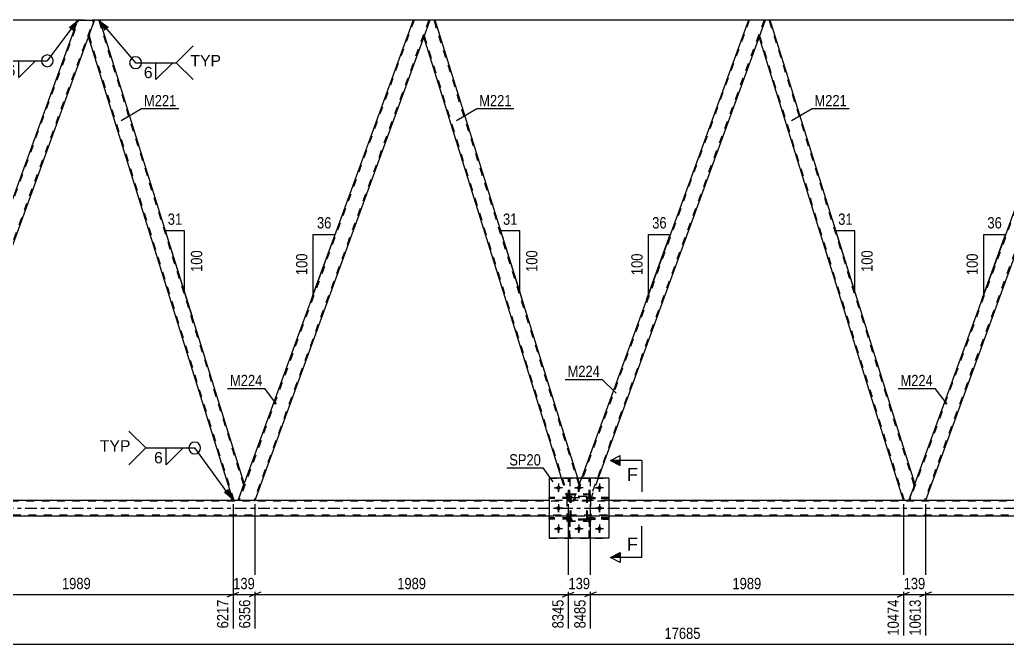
# Model space of a CAD drawing. Header units: millimetres. Extents: x 0 to 841, y 0 to 594.
# Drawn here: x 254.6 to 505.3, y 298 to 456.6 of the extents above; entities that cross this region are included whole.
import ezdxf

# ---------------------------------------------------------------- set-up
doc = ezdxf.new("R2010")
doc.units = ezdxf.units.MM
doc.linetypes.add('DXK_LINE_DOT2', pattern=[3.9198, 1.9599, -1.9599])
doc.linetypes.add('DXK_LINE_DOT3', pattern=[5.9187, 2.979, -0.9799, 0.9799, -0.9799])
doc.styles.add('Arial', font='ARIAL.TTF', dxfattribs={"height": 0.2})
doc.styles.add('Arial Narrow', font='ARIALN.TTF', dxfattribs={"height": 0.2})

# ---------------------------------------------------------------- blocks, each defined once
blk = doc.blocks.new('Part-318894806-3367 - 3231')
at = {"color": 7, "linetype": 'DXK_LINE_DOT2'}
for p, q in [((399.58, 335.96), (393.58, 335.96)), ((393.58, 329.16), (393.58, 335.96)), ((399.58, 329.16), (399.58, 335.96)), ((399.58, 329.16), (393.58, 329.16))]:
    blk.add_line(p, q, dxfattribs=at)
blk = doc.blocks.new('Part-318894806-3618 - 3231')
at = {"color": 7, "linetype": 'DXK_LINE_DOT2'}
for p, q in [((394.38, 330.12), (388.98, 330.12)), ((388.98, 329.8), (388.98, 330.12)), ((394.38, 329.8), (388.98, 329.8)), ((393.78, 329.8), (393.78, 330.12)), ((394.38, 330.12), (394.38, 329.8))]:
    blk.add_line(p, q, dxfattribs=at)
blk = doc.blocks.new('Part-318894806-3365 - 3231')
at = {"color": 7, "linetype": 'DXK_LINE_DOT2'}
for p, q in [((388.98, 340.16), (404.18, 340.16)), ((388.98, 340.16), (388.98, 324.96)), ((404.18, 340.16), (404.18, 324.96)), ((388.98, 324.96), (404.18, 324.96))]:
    blk.add_line(p, q, dxfattribs=at)
blk = doc.blocks.new('Part-318894806-3446 - 3231')
at = {"color": 2, "linetype": 'Continuous'}
for p, q in [((358.71, 456.55), (357.16, 452.3)), ((360.03, 456.55), (358.71, 456.55)), ((396.31, 340.16), (360.03, 456.55)), ((392.12, 340.16), (357.16, 452.3))]:
    blk.add_line(p, q, dxfattribs=at)
at = {"color": 7, "linetype": 'DXK_LINE_DOT2'}
for p, q in [((396.59, 338.43), (359.78, 456.55)), ((394.12, 334.55), (357.3, 452.68)), ((393.86, 334.55), (392.12, 340.16)), ((395.18, 334.55), (396.73, 338.8)), ((396.73, 338.8), (396.31, 340.16)), ((393.86, 334.55), (395.18, 334.55))]:
    blk.add_line(p, q, dxfattribs=at)
blk = doc.blocks.new('Part-318894806-3366 - 3231')
at = {"color": 7, "linetype": 'DXK_LINE_DOT2'}
for p, q in [((394.38, 335.08), (394.42, 335.26)), ((394.42, 335.26), (394.38, 335.08)), ((394.38, 330.04), (394.38, 335.08)), ((394.62, 335.08), (394.64, 335.17)), ((394.62, 330.04), (394.62, 335.08)), ((394.64, 335.17), (394.69, 335.25)), ((394.68, 335.52), (394.86, 335.56)), ((394.86, 335.56), (394.68, 335.52)), ((394.69, 335.25), (394.77, 335.3)), ((394.77, 335.3), (394.86, 335.32)), ((398.3, 335.56), (394.86, 335.56)), ((394.86, 335.32), (398.3, 335.32)), ((398.3, 335.56), (398.49, 335.52)), ((398.49, 335.52), (398.3, 335.56)), ((398.3, 335.32), (398.39, 335.3)), ((398.39, 335.3), (398.47, 335.25)), ((398.47, 335.25), (398.52, 335.17)), ((398.52, 335.17), (398.54, 335.08)), ((398.54, 330.04), (398.54, 335.08)), ((398.75, 335.26), (398.78, 335.08)), ((398.78, 335.08), (398.75, 335.26)), ((398.78, 330.04), (398.78, 335.08)), ((394.42, 329.85), (394.38, 330.04)), ((394.38, 330.04), (394.42, 329.85)), ((394.64, 329.95), (394.62, 330.04)), ((394.69, 329.87), (394.64, 329.95)), ((394.86, 329.56), (394.68, 329.59)), ((394.68, 329.59), (394.86, 329.56)), ((394.77, 329.82), (394.69, 329.87)), ((394.86, 329.8), (394.77, 329.82)), ((398.3, 329.8), (394.86, 329.8)), ((398.3, 329.56), (394.86, 329.56)), ((398.39, 329.82), (398.3, 329.8)), ((398.49, 329.59), (398.3, 329.56)), ((398.3, 329.56), (398.49, 329.59)), ((398.47, 329.87), (398.39, 329.82)), ((398.52, 329.95), (398.47, 329.87)), ((398.54, 330.04), (398.52, 329.95)), ((398.78, 330.04), (398.75, 329.85)), ((398.75, 329.85), (398.78, 330.04))]:
    blk.add_line(p, q, dxfattribs=at)
at = {"color": 7, "linetype": 'DXK_LINE_DOT3'}
blk.add_line((396.58, 332.56), (396.58, 332.56), dxfattribs=at)
at = {"color": 7, "linetype": 'DXK_LINE_DOT2'}
for centre, start, end in [((394.86, 335.08), 112.5, 157.5), ((394.86, 335.08), 112.5, 157.5), ((398.3, 335.08), 22.5, 67.5), ((398.3, 335.08), 22.5, 67.5), ((394.86, 330.04), 202.5, 247.5), ((394.86, 330.04), 202.5, 247.5), ((398.3, 330.04), 292.5, 337.5), ((398.3, 330.04), 292.5, 337.5)]:
    blk.add_arc(centre, 0.48, start, end, dxfattribs=at)
blk = doc.blocks.new('Part-318894806-3419 - 3231')
at = {"color": 7, "linetype": 'DXK_LINE_DOT2'}
for p, q in [((708.96, 334.31), (96.11, 334.31)), ((314.3, 334.55), (308.73, 334.55)), ((404.18, 334.55), (388.98, 334.55)), ((484.57, 334.55), (479, 334.55)), ((709.53, 330.79), (96.11, 330.79)), ((574.45, 330.55), (388.98, 330.55)), ((404.18, 330.55), (388.98, 330.55))]:
    blk.add_line(p, q, dxfattribs=at)
at = {"color": 2, "linetype": 'Continuous'}
for p, q in [((308.73, 334.55), (233.91, 334.55)), ((388.98, 334.55), (314.3, 334.55)), ((479, 334.55), (404.18, 334.55)), ((559.25, 334.55), (484.57, 334.55)), ((388.98, 330.55), (233.91, 330.55)), ((559.25, 330.55), (404.18, 330.55))]:
    blk.add_line(p, q, dxfattribs=at)
at = {"color": 7, "linetype": 'DXK_LINE_DOT3'}
blk.add_line((96.11, 332.55), (709.24, 332.55), dxfattribs=at)
blk = doc.blocks.new('Part-318894806-3431 - 3231')
at = {"color": 7, "linetype": 'DXK_LINE_DOT2'}
for p, q in [((394.38, 335.08), (394.42, 335.26)), ((394.42, 335.26), (394.38, 335.08)), ((394.38, 330.04), (394.38, 335.08)), ((394.62, 335.08), (394.64, 335.17)), ((394.62, 330.04), (394.62, 335.08)), ((394.64, 335.17), (394.69, 335.25)), ((394.68, 335.52), (394.86, 335.56)), ((394.86, 335.56), (394.68, 335.52)), ((394.69, 335.25), (394.77, 335.3)), ((394.77, 335.3), (394.86, 335.32)), ((398.3, 335.56), (394.86, 335.56)), ((394.86, 335.32), (398.3, 335.32)), ((398.3, 335.56), (398.49, 335.52)), ((398.49, 335.52), (398.3, 335.56)), ((398.3, 335.32), (398.39, 335.3)), ((398.39, 335.3), (398.47, 335.25)), ((398.47, 335.25), (398.52, 335.17)), ((398.52, 335.17), (398.54, 335.08)), ((398.54, 330.04), (398.54, 335.08)), ((398.75, 335.26), (398.78, 335.08)), ((398.78, 335.08), (398.75, 335.26)), ((398.78, 330.04), (398.78, 335.08)), ((394.42, 329.85), (394.38, 330.04)), ((394.38, 330.04), (394.42, 329.85)), ((394.64, 329.95), (394.62, 330.04)), ((394.69, 329.87), (394.64, 329.95)), ((394.86, 329.56), (394.68, 329.59)), ((394.68, 329.59), (394.86, 329.56)), ((394.77, 329.82), (394.69, 329.87)), ((394.86, 329.8), (394.77, 329.82)), ((398.3, 329.8), (394.86, 329.8)), ((398.3, 329.56), (394.86, 329.56)), ((398.39, 329.82), (398.3, 329.8)), ((398.49, 329.59), (398.3, 329.56)), ((398.3, 329.56), (398.49, 329.59)), ((398.47, 329.87), (398.39, 329.82)), ((398.52, 329.95), (398.47, 329.87)), ((398.54, 330.04), (398.52, 329.95)), ((398.78, 330.04), (398.75, 329.85)), ((398.75, 329.85), (398.78, 330.04))]:
    blk.add_line(p, q, dxfattribs=at)
at = {"color": 7, "linetype": 'DXK_LINE_DOT3'}
blk.add_line((396.58, 332.56), (396.58, 332.56), dxfattribs=at)
at = {"color": 7, "linetype": 'DXK_LINE_DOT2'}
for centre, start, end in [((394.86, 335.08), 112.5, 157.5), ((394.86, 335.08), 112.5, 157.5), ((398.3, 335.08), 22.5, 67.5), ((398.3, 335.08), 22.5, 67.5), ((394.86, 330.04), 202.5, 247.5), ((394.86, 330.04), 202.5, 247.5), ((398.3, 330.04), 292.5, 337.5), ((398.3, 330.04), 292.5, 337.5)]:
    blk.add_arc(centre, 0.48, start, end, dxfattribs=at)
blk = doc.blocks.new('Part-318894806-3469 - 3231')
at = {"color": 7, "linetype": 'DXK_LINE_DOT2'}
for p, q in [((439.84, 456.55), (395.44, 334.55)), ((443.59, 456.55), (399.18, 334.55)), ((443.84, 456.55), (442.3, 452.3)), ((395.18, 334.55), (397.22, 340.16)), ((401.48, 340.16), (399.44, 334.55)), ((399.44, 334.55), (395.18, 334.55))]:
    blk.add_line(p, q, dxfattribs=at)
at = {"color": 2, "linetype": 'Continuous'}
for p, q in [((439.59, 456.55), (397.22, 340.16)), ((443.84, 456.55), (439.59, 456.55)), ((442.3, 452.3), (401.48, 340.16))]:
    blk.add_line(p, q, dxfattribs=at)
blk = doc.blocks.new('Part-318894806-3474 - 3231')
at = {"color": 2, "linetype": 'Continuous'}
for p, q in [((443.84, 456.55), (442.3, 452.3)), ((445.16, 456.55), (443.84, 456.55)), ((481.86, 338.8), (445.16, 456.55)), ((479, 334.55), (442.3, 452.3)), ((481.86, 338.8), (481.59, 338.06)), ((481.59, 338.06), (480.32, 334.55)), ((480.32, 334.55), (479, 334.55))]:
    blk.add_line(p, q, dxfattribs=at)
at = {"color": 7, "linetype": 'DXK_LINE_DOT2'}
for p, q in [((481.73, 338.43), (444.91, 456.55)), ((479.25, 334.55), (442.43, 452.68))]:
    blk.add_line(p, q, dxfattribs=at)
blk = doc.blocks.new('Bolt-318894806-3475 - 3231')
at = {"color": 1, "linetype": 'Continuous'}
for p, q in [((391.38, 338.8), (391.38, 338.11)), ((396.58, 338.8), (396.58, 338.11)), ((401.78, 338.8), (401.78, 338.11)), ((390.34, 337.76), (391.04, 337.76)), ((391.38, 336.72), (391.38, 337.41)), ((392.42, 337.76), (391.73, 337.76)), ((395.54, 337.76), (396.24, 337.76)), ((396.58, 336.72), (396.58, 337.41)), ((397.62, 337.76), (396.93, 337.76)), ((400.74, 337.76), (401.44, 337.76)), ((401.78, 336.72), (401.78, 337.41)), ((402.82, 337.76), (402.13, 337.76)), ((391.38, 333.6), (391.38, 332.91)), ((401.78, 333.6), (401.78, 332.91)), ((390.34, 332.56), (391.04, 332.56)), ((391.38, 331.52), (391.38, 332.21)), ((392.42, 332.56), (391.73, 332.56)), ((400.74, 332.56), (401.44, 332.56)), ((401.78, 331.52), (401.78, 332.21)), ((402.82, 332.56), (402.13, 332.56)), ((390.34, 327.36), (391.04, 327.36)), ((391.38, 328.4), (391.38, 327.71)), ((391.38, 326.32), (391.38, 327.01)), ((392.42, 327.36), (391.73, 327.36)), ((395.54, 327.36), (396.24, 327.36)), ((396.58, 328.4), (396.58, 327.71)), ((396.58, 326.32), (396.58, 327.01)), ((397.62, 327.36), (396.93, 327.36)), ((400.74, 327.36), (401.44, 327.36)), ((401.78, 328.4), (401.78, 327.71)), ((401.78, 326.32), (401.78, 327.01)), ((402.82, 327.36), (402.13, 327.36))]:
    blk.add_line(p, q, dxfattribs=at)
blk = doc.blocks.new('Part-318894806-3492 - 3231')
at = {"color": 2, "linetype": 'Continuous'}
for p, q in [((404.18, 340.16), (388.98, 340.16)), ((388.98, 340.16), (388.98, 324.96)), ((404.18, 340.16), (404.18, 324.96)), ((404.18, 324.96), (388.98, 324.96))]:
    blk.add_line(p, q, dxfattribs=at)
blk = doc.blocks.new('Part-318894806-3505 - 3231')
at = {"color": 7, "linetype": 'DXK_LINE_DOT2'}
for p, q in [((394.38, 335.32), (388.98, 335.32)), ((388.98, 335.32), (388.98, 335)), ((394.38, 335), (388.98, 335)), ((393.78, 335), (393.78, 335.32)), ((394.38, 335), (394.38, 335.32))]:
    blk.add_line(p, q, dxfattribs=at)
blk = doc.blocks.new('Part-318894806-3639 - 3231')
at = {"color": 7, "linetype": 'DXK_LINE_DOT2'}
for p, q in [((524.98, 456.55), (480.57, 334.55)), ((528.72, 456.55), (484.32, 334.55)), ((528.98, 456.55), (527.43, 452.3)), ((480.32, 334.55), (481.86, 338.8)), ((484.26, 334.55), (484.42, 334.55))]:
    blk.add_line(p, q, dxfattribs=at)
at = {"color": 2, "linetype": 'Continuous'}
for p, q in [((524.72, 456.55), (481.86, 338.8)), ((528.98, 456.55), (524.72, 456.55)), ((527.43, 452.3), (484.57, 334.55)), ((484.26, 334.55), (480.32, 334.55)), ((484.53, 334.55), (484.26, 334.55)), ((484.57, 334.55), (484.53, 334.55))]:
    blk.add_line(p, q, dxfattribs=at)
blk = doc.blocks.new('Part-318894806-3506 - 3231')
at = {"color": 7, "linetype": 'DXK_LINE_DOT2'}
for p, q in [((394.38, 330.12), (388.98, 330.12)), ((388.98, 330.12), (388.98, 329.8)), ((394.38, 329.8), (388.98, 329.8)), ((393.78, 329.8), (393.78, 330.12)), ((394.38, 329.8), (394.38, 330.12))]:
    blk.add_line(p, q, dxfattribs=at)
blk = doc.blocks.new('Part-318894806-3655 - 3231')
at = {"color": 2, "linetype": 'Continuous'}
for p, q in [((269.32, 456.55), (189.76, 456.55)), ((354.45, 456.55), (274.89, 456.55)), ((439.59, 456.55), (360.03, 456.55)), ((524.72, 456.55), (445.16, 456.55))]:
    blk.add_line(p, q, dxfattribs=at)
at = {"color": 7, "linetype": 'DXK_LINE_DOT2'}
for p, q in [((274.89, 456.55), (269.32, 456.55)), ((360.03, 456.55), (354.45, 456.55)), ((445.16, 456.55), (439.59, 456.55))]:
    blk.add_line(p, q, dxfattribs=at)
blk = doc.blocks.new('Part-318894806-3528 - 3231')
at = {"color": 7, "linetype": 'DXK_LINE_DOT2'}
for p, q in [((394.26, 329.79), (393.94, 329.79)), ((393.94, 329.79), (393.94, 324.96)), ((393.94, 329.19), (394.26, 329.19)), ((394.26, 324.96), (394.26, 329.79)), ((393.94, 324.96), (394.26, 324.96))]:
    blk.add_line(p, q, dxfattribs=at)
blk = doc.blocks.new('Part-318894806-3531 - 3231')
at = {"color": 7, "linetype": 'DXK_LINE_DOT2'}
for p, q in [((404.18, 330.12), (398.78, 330.12)), ((398.78, 330.12), (398.78, 329.8)), ((398.78, 329.8), (404.18, 329.8)), ((399.38, 329.8), (399.38, 330.12)), ((404.18, 329.8), (404.18, 330.12))]:
    blk.add_line(p, q, dxfattribs=at)
blk = doc.blocks.new('Part-318894806-3536 - 3231')
at = {"color": 2, "linetype": 'Continuous'}
for p, q in [((272.03, 452.3), (273.57, 456.55)), ((274.89, 456.55), (273.57, 456.55)), ((311.59, 338.8), (274.89, 456.55)), ((308.73, 334.55), (272.03, 452.3)), ((310.05, 334.55), (311.59, 338.8)), ((310.05, 334.55), (308.73, 334.55))]:
    blk.add_line(p, q, dxfattribs=at)
at = {"color": 7, "linetype": 'DXK_LINE_DOT2'}
for p, q in [((311.46, 338.43), (274.64, 456.55)), ((308.98, 334.55), (272.16, 452.68))]:
    blk.add_line(p, q, dxfattribs=at)
blk = doc.blocks.new('Part-318894806-3539 - 3231')
at = {"color": 7, "linetype": 'DXK_LINE_DOT2'}
for p, q in [((393.94, 324.96), (393.94, 329.79)), ((393.94, 329.79), (394.26, 329.79)), ((393.94, 329.19), (394.26, 329.19)), ((394.26, 329.79), (394.26, 324.96)), ((394.26, 324.96), (393.94, 324.96))]:
    blk.add_line(p, q, dxfattribs=at)
blk = doc.blocks.new('Part-318894806-3540 - 3231')
at = {"color": 7, "linetype": 'DXK_LINE_DOT2'}
for p, q in [((399.14, 324.96), (399.14, 329.79)), ((399.14, 329.79), (399.46, 329.79)), ((399.14, 329.19), (399.46, 329.19)), ((399.46, 329.79), (399.46, 324.96)), ((399.46, 324.96), (399.14, 324.96))]:
    blk.add_line(p, q, dxfattribs=at)
blk = doc.blocks.new('Part-318894806-3667 - 3231')
at = {"color": 2, "linetype": 'Continuous'}
for p, q in [((393.94, 340.16), (393.94, 340.16)), ((394.26, 340.16), (393.94, 340.16)), ((394.26, 340.16), (394.26, 340.16))]:
    blk.add_line(p, q, dxfattribs=at)
at = {"color": 7, "linetype": 'DXK_LINE_DOT2'}
for p, q in [((393.94, 335.31), (393.94, 340.16)), ((394.26, 335.31), (394.26, 340.16)), ((393.94, 335.91), (394.26, 335.91)), ((394.26, 335.31), (393.94, 335.31))]:
    blk.add_line(p, q, dxfattribs=at)
blk = doc.blocks.new('Bolt-318894806-3551 - 3231')
at = {"linetype": 'Continuous'}
for points in [[(391.9, 337.76, -1), (390.86, 337.76, -1)], [(397.1, 337.76, -1), (396.06, 337.76, -1)], [(402.3, 337.76, -1), (401.26, 337.76, -1)], [(391.9, 332.56, -1), (390.86, 332.56, -1)], [(402.3, 332.56, -1), (401.26, 332.56, -1)], [(391.9, 327.36, -1), (390.86, 327.36, -1)], [(397.1, 327.36, -1), (396.06, 327.36, -1)], [(402.3, 327.36, -1), (401.26, 327.36, -1)]]:
    blk.add_hatch(color=1, dxfattribs=at).paths.add_polyline_path(points)
at = {"color": 1, "linetype": 'Continuous'}
for p, q in [((391.38, 338.8), (391.38, 336.72)), ((396.58, 338.8), (396.58, 336.72)), ((401.78, 338.8), (401.78, 336.72)), ((392.42, 337.76), (390.34, 337.76)), ((397.62, 337.76), (395.54, 337.76)), ((402.82, 337.76), (400.74, 337.76)), ((391.38, 333.6), (391.38, 331.52)), ((401.78, 333.6), (401.78, 331.52)), ((392.42, 332.56), (390.34, 332.56)), ((402.82, 332.56), (400.74, 332.56)), ((392.42, 327.36), (390.34, 327.36)), ((391.38, 328.4), (391.38, 326.32)), ((397.62, 327.36), (395.54, 327.36)), ((396.58, 328.4), (396.58, 326.32)), ((402.82, 327.36), (400.74, 327.36)), ((401.78, 328.4), (401.78, 326.32))]:
    blk.add_line(p, q, dxfattribs=at)
blk = doc.blocks.new('Part-318894806-3561 - 3231')
at = {"color": 7, "linetype": 'DXK_LINE_DOT2'}
for p, q in [((399.58, 336.09), (393.58, 336.09)), ((393.58, 329.29), (393.58, 336.09)), ((399.58, 329.29), (399.58, 336.09)), ((399.58, 329.29), (393.58, 329.29))]:
    blk.add_line(p, q, dxfattribs=at)
blk = doc.blocks.new('Part-318894806-3683 - 3231')
at = {"color": 7, "linetype": 'DXK_LINE_DOT2'}
for p, q in [((225.17, 334.55), (269.57, 456.55)), ((228.91, 334.55), (273.32, 456.55)), ((273.57, 456.55), (272.03, 452.3)), ((224.91, 334.55), (226.95, 340.16)), ((229.17, 334.55), (231.21, 340.16)), ((229.17, 334.55), (224.91, 334.55))]:
    blk.add_line(p, q, dxfattribs=at)
at = {"color": 2, "linetype": 'Continuous'}
for p, q in [((226.95, 340.16), (269.32, 456.55)), ((269.32, 456.55), (273.57, 456.55)), ((231.21, 340.16), (272.03, 452.3))]:
    blk.add_line(p, q, dxfattribs=at)
blk = doc.blocks.new('Part-318894806-3566 - 3231')
at = {"color": 7, "linetype": 'DXK_LINE_DOT2'}
for p, q in [((398.78, 329.8), (398.78, 330.12)), ((398.78, 330.12), (404.18, 330.12)), ((404.18, 329.8), (398.78, 329.8)), ((399.38, 329.8), (399.38, 330.12)), ((404.18, 330.12), (404.18, 329.8))]:
    blk.add_line(p, q, dxfattribs=at)
blk = doc.blocks.new('Part-318894806-3569 - 3231')
at = {"color": 7, "linetype": 'DXK_LINE_DOT2'}
for p, q in [((394.38, 335.32), (388.98, 335.32)), ((388.98, 335), (388.98, 335.32)), ((394.38, 335), (388.98, 335)), ((393.78, 335), (393.78, 335.32)), ((394.38, 335.32), (394.38, 335))]:
    blk.add_line(p, q, dxfattribs=at)
blk = doc.blocks.new('Part-318894806-3576 - 3231')
at = {"color": 7, "linetype": 'DXK_LINE_DOT2'}
for p, q in [((399.14, 335.31), (399.14, 340.16)), ((399.14, 340.16), (399.46, 340.16)), ((399.46, 340.16), (399.46, 335.31)), ((399.14, 335.91), (399.46, 335.91)), ((399.46, 335.31), (399.14, 335.31))]:
    blk.add_line(p, q, dxfattribs=at)
blk = doc.blocks.new('Part-318894806-3582 - 3231')
at = {"color": 7, "linetype": 'DXK_LINE_DOT2'}
for p, q in [((398.78, 335), (398.78, 335.32)), ((398.78, 335.32), (404.18, 335.32)), ((404.18, 335), (398.78, 335)), ((399.38, 335), (399.38, 335.32)), ((404.18, 335.32), (404.18, 335))]:
    blk.add_line(p, q, dxfattribs=at)
blk = doc.blocks.new('Part-318894806-3585 - 3231')
at = {"color": 7, "linetype": 'DXK_LINE_DOT2'}
for p, q in [((399.46, 329.79), (399.14, 329.79)), ((399.14, 329.79), (399.14, 324.96)), ((399.14, 329.19), (399.46, 329.19)), ((399.46, 324.96), (399.46, 329.79)), ((399.14, 324.96), (399.46, 324.96))]:
    blk.add_line(p, q, dxfattribs=at)
blk = doc.blocks.new('Part-318894806-3622 - 3231')
at = {"color": 7, "linetype": 'DXK_LINE_DOT2'}
for p, q in [((393.94, 335.31), (393.94, 340.16)), ((393.94, 340.16), (394.26, 340.16)), ((394.26, 340.16), (394.26, 335.31)), ((393.94, 335.91), (394.26, 335.91)), ((394.26, 335.31), (393.94, 335.31))]:
    blk.add_line(p, q, dxfattribs=at)
blk = doc.blocks.new('Part-318894806-3628 - 3231')
at = {"color": 7, "linetype": 'DXK_LINE_DOT2'}
for p, q in [((404.18, 335.32), (398.78, 335.32)), ((398.78, 335.32), (398.78, 335)), ((398.78, 335), (404.18, 335)), ((399.38, 335), (399.38, 335.32)), ((404.18, 335), (404.18, 335.32))]:
    blk.add_line(p, q, dxfattribs=at)
blk = doc.blocks.new('Part-318894806-3660 - 3231')
at = {"color": 7, "linetype": 'DXK_LINE_DOT2'}
for p, q in [((354.71, 456.55), (310.3, 334.55)), ((358.45, 456.55), (314.05, 334.55)), ((358.71, 456.55), (357.16, 452.3)), ((310.05, 334.55), (311.59, 338.8)), ((313.99, 334.55), (314.15, 334.55))]:
    blk.add_line(p, q, dxfattribs=at)
at = {"color": 2, "linetype": 'Continuous'}
for p, q in [((354.45, 456.55), (311.59, 338.8)), ((358.71, 456.55), (354.45, 456.55)), ((357.16, 452.3), (314.3, 334.55)), ((313.99, 334.55), (310.05, 334.55)), ((314.27, 334.55), (313.99, 334.55)), ((314.3, 334.55), (314.27, 334.55))]:
    blk.add_line(p, q, dxfattribs=at)
blk = doc.blocks.new('Part-318894806-3670 - 3231')
at = {"color": 2, "linetype": 'Continuous'}
for p, q in [((399.14, 340.16), (399.14, 340.16)), ((399.46, 340.16), (399.14, 340.16)), ((399.46, 340.16), (399.46, 340.16))]:
    blk.add_line(p, q, dxfattribs=at)
at = {"color": 7, "linetype": 'DXK_LINE_DOT2'}
for p, q in [((399.14, 335.31), (399.14, 340.16)), ((399.46, 335.31), (399.46, 340.16)), ((399.14, 335.91), (399.46, 335.91)), ((399.46, 335.31), (399.14, 335.31))]:
    blk.add_line(p, q, dxfattribs=at)
blk = doc.blocks.new('StraightDimension-318894806-10279 - 3231')
at = {"color": 7, "linetype": 'Continuous'}
for p, q in [((314.3, 333.55), (314.3, 302.04)), ((393.86, 333.55), (393.86, 302.04)), ((315.8, 311.25), (312.8, 310.05)), ((392.36, 310.05), (395.36, 311.25)), ((314.3, 310.65), (393.86, 310.65))]:
    blk.add_line(p, q, dxfattribs=at)
at = {"color": 0}
blk.add_wipeout([(358.34, 311.4), (358.34, 315.6), (349.83, 315.6), (349.83, 311.4)], dxfattribs=at)
at = {"color": 0, "linetype": 'Continuous'}
blk.add_wipeout([(393.26, 309.95), (389.06, 309.95), (389.06, 301.44), (393.26, 301.44)], dxfattribs=at)
at = {"color": 3, "style": 'Arial Narrow'}
blk.add_text('1989', height=2.863, dxfattribs=at).set_placement((350.43, 312))
at = {"color": 3, "linetype": 'Continuous', "style": 'Arial Narrow'}
blk.add_text('8345', height=2.863, rotation=90.0002, dxfattribs=at).set_placement((392.66, 302.04))
blk = doc.blocks.new('StraightDimension-318894806-10280 - 3231')
at = {"color": 7, "linetype": 'Continuous'}
for p, q in [((308.73, 333.55), (308.73, 302.04)), ((314.3, 333.55), (314.3, 302.04)), ((307.23, 310.05), (310.23, 311.25)), ((315.8, 311.25), (312.8, 310.05)), ((308.73, 310.65), (314.3, 310.65))]:
    blk.add_line(p, q, dxfattribs=at)
at = {"color": 0}
blk.add_wipeout([(314.86, 311.4), (314.86, 315.6), (308.17, 315.6), (308.17, 311.4)], dxfattribs=at)
at = {"color": 0, "linetype": 'Continuous'}
blk.add_wipeout([(313.7, 309.95), (309.5, 309.95), (309.5, 301.44), (313.7, 301.44)], dxfattribs=at)
at = {"color": 3, "style": 'Arial Narrow'}
blk.add_text('139', height=2.863, dxfattribs=at).set_placement((308.77, 312))
at = {"color": 3, "linetype": 'Continuous', "style": 'Arial Narrow'}
blk.add_text('6356', height=2.863, rotation=90.0002, dxfattribs=at).set_placement((313.1, 302.04))
blk = doc.blocks.new('StraightDimension-318894806-10281 - 3231')
at = {"color": 7, "linetype": 'Continuous'}
for p, q in [((229.17, 333.55), (229.17, 302.04)), ((308.73, 333.55), (308.73, 302.04)), ((230.67, 311.25), (227.67, 310.05)), ((307.23, 310.05), (310.23, 311.25)), ((229.17, 310.65), (308.73, 310.65))]:
    blk.add_line(p, q, dxfattribs=at)
at = {"color": 0}
blk.add_wipeout([(273.21, 311.4), (273.21, 315.6), (264.69, 315.6), (264.69, 311.4)], dxfattribs=at)
at = {"color": 0, "linetype": 'Continuous'}
blk.add_wipeout([(308.13, 309.95), (303.93, 309.95), (303.93, 301.44), (308.13, 301.44)], dxfattribs=at)
at = {"color": 3, "style": 'Arial Narrow'}
blk.add_text('1989', height=2.863, dxfattribs=at).set_placement((265.29, 312))
at = {"color": 3, "linetype": 'Continuous', "style": 'Arial Narrow'}
blk.add_text('6217', height=2.863, rotation=90.0002, dxfattribs=at).set_placement((307.53, 302.04))
blk = doc.blocks.new('AngleDimension-318894806-3738 - 3231')
at = {"color": 7, "linetype": 'Continuous'}
for p, q in [((499.37, 402.12), (504.91, 402.12)), ((499.37, 386.9), (504.91, 402.12)), ((499.37, 386.9), (499.37, 402.12)), ((498.9, 385.61), (499.37, 386.9))]:
    blk.add_line(p, q, dxfattribs=at)
at = {"color": 0}
for points in [[(504.57, 403.02), (504.57, 407.22), (499.71, 407.22), (499.71, 403.02)], [(498.47, 397.85), (494.27, 397.85), (494.27, 391.17), (498.47, 391.17)]]:
    blk.add_wipeout(points, dxfattribs=at)
at = {"color": 3, "style": 'Arial Narrow'}
blk.add_text('36', height=2.863, dxfattribs=at).set_placement((500.31, 403.62))
blk.add_text('100', height=2.863, rotation=90.0002, dxfattribs=at).set_placement((497.87, 391.77))
blk = doc.blocks.new('AngleDimension-318894806-3780 - 3231')
at = {"color": 7, "linetype": 'Continuous'}
for p, q in [((466.66, 403.05), (461.84, 403.05)), ((466.66, 387.59), (461.84, 403.05)), ((466.66, 387.59), (466.66, 403.05)), ((468.67, 381.13), (466.66, 387.59))]:
    blk.add_line(p, q, dxfattribs=at)
at = {"color": 0}
for points in [[(466.68, 403.95), (466.68, 408.15), (461.82, 408.15), (461.82, 403.95)], [(471.76, 398.66), (467.56, 398.66), (467.56, 391.98), (471.76, 391.98)]]:
    blk.add_wipeout(points, dxfattribs=at)
at = {"color": 3, "style": 'Arial Narrow'}
blk.add_text('31', height=2.863, dxfattribs=at).set_placement((462.42, 404.55))
blk.add_text('100', height=2.863, rotation=90.0002, dxfattribs=at).set_placement((471.16, 392.58))
blk = doc.blocks.new('AngleDimension-318894806-3794 - 3231')
at = {"color": 7, "linetype": 'Continuous'}
for p, q in [((329.1, 402.12), (334.64, 402.12)), ((329.1, 386.9), (334.64, 402.12)), ((329.1, 386.9), (329.1, 402.12)), ((328.63, 385.61), (329.1, 386.9))]:
    blk.add_line(p, q, dxfattribs=at)
at = {"color": 0}
for points in [[(334.3, 403.02), (334.3, 407.22), (329.44, 407.22), (329.44, 403.02)], [(328.2, 397.85), (324, 397.85), (324, 391.17), (328.2, 391.17)]]:
    blk.add_wipeout(points, dxfattribs=at)
at = {"color": 3, "style": 'Arial Narrow'}
blk.add_text('36', height=2.863, dxfattribs=at).set_placement((330.04, 403.62))
blk.add_text('100', height=2.863, rotation=90.0002, dxfattribs=at).set_placement((327.6, 391.77))
blk = doc.blocks.new('AngleDimension-318894806-3808 - 3231')
at = {"color": 7, "linetype": 'Continuous'}
for p, q in [((381.52, 403.05), (376.7, 403.05)), ((381.52, 387.59), (376.7, 403.05)), ((381.52, 387.59), (381.52, 403.05)), ((383.54, 381.13), (381.52, 387.59))]:
    blk.add_line(p, q, dxfattribs=at)
at = {"color": 0}
for points in [[(381.54, 403.95), (381.54, 408.15), (376.69, 408.15), (376.69, 403.95)], [(386.62, 398.66), (382.42, 398.66), (382.42, 391.98), (386.62, 391.98)]]:
    blk.add_wipeout(points, dxfattribs=at)
at = {"color": 3, "style": 'Arial Narrow'}
blk.add_text('31', height=2.863, dxfattribs=at).set_placement((377.29, 404.55))
blk.add_text('100', height=2.863, rotation=90.0002, dxfattribs=at).set_placement((386.02, 392.58))
blk = doc.blocks.new('StraightDimension-318894806-10277 - 3231')
at = {"color": 7, "linetype": 'Continuous'}
for p, q in [((399.44, 333.55), (399.44, 302.04)), ((479, 333.55), (479, 300.21)), ((400.94, 311.25), (397.94, 310.05)), ((477.5, 310.05), (480.5, 311.25)), ((399.44, 310.65), (479, 310.65))]:
    blk.add_line(p, q, dxfattribs=at)
at = {"color": 0}
blk.add_wipeout([(443.47, 311.4), (443.47, 315.6), (434.96, 315.6), (434.96, 311.4)], dxfattribs=at)
at = {"color": 0, "linetype": 'Continuous'}
blk.add_wipeout([(478.4, 309.95), (474.2, 309.95), (474.2, 299.61), (478.4, 299.61)], dxfattribs=at)
at = {"color": 3, "style": 'Arial Narrow'}
blk.add_text('1989', height=2.863, dxfattribs=at).set_placement((435.56, 312))
at = {"color": 3, "linetype": 'Continuous', "style": 'Arial Narrow'}
blk.add_text('10474', height=2.863, rotation=90.0002, dxfattribs=at).set_placement((477.8, 300.21))
blk = doc.blocks.new('AngleDimension-318894806-3766 - 3231')
at = {"color": 7, "linetype": 'Continuous'}
for p, q in [((414.23, 402.12), (419.77, 402.12)), ((414.23, 386.9), (419.77, 402.12)), ((414.23, 386.9), (414.23, 402.12)), ((413.76, 385.61), (414.23, 386.9))]:
    blk.add_line(p, q, dxfattribs=at)
at = {"color": 0}
for points in [[(419.43, 403.02), (419.43, 407.22), (414.58, 407.22), (414.58, 403.02)], [(413.33, 397.85), (409.13, 397.85), (409.13, 391.17), (413.33, 391.17)]]:
    blk.add_wipeout(points, dxfattribs=at)
at = {"color": 3, "style": 'Arial Narrow'}
blk.add_text('36', height=2.863, dxfattribs=at).set_placement((415.18, 403.62))
blk.add_text('100', height=2.863, rotation=90.0002, dxfattribs=at).set_placement((412.73, 391.77))
blk = doc.blocks.new('StraightDimension-318894806-4363 - 3231')
at = {"color": 7, "linetype": 'Continuous'}
blk.add_line((86.85, 298.01), (758.91, 298.01), dxfattribs=at)
at = {"color": 0}
blk.add_wipeout([(428.05, 298.76), (428.05, 302.96), (417.71, 302.96), (417.71, 298.76)], dxfattribs=at)
at = {"color": 3, "style": 'Arial Narrow'}
blk.add_text('17685', height=2.863, dxfattribs=at).set_placement((418.31, 299.36))
blk = doc.blocks.new('AngleDimension-318894806-4374 - 3231')
at = {"color": 7, "linetype": 'Continuous'}
for p, q in [((296.39, 403.05), (291.57, 403.05)), ((296.39, 387.59), (291.57, 403.05)), ((296.39, 387.59), (296.39, 403.05)), ((298.4, 381.13), (296.39, 387.59))]:
    blk.add_line(p, q, dxfattribs=at)
at = {"color": 0}
for points in [[(296.41, 403.95), (296.41, 408.15), (291.55, 408.15), (291.55, 403.95)], [(301.49, 398.66), (297.29, 398.66), (297.29, 391.98), (301.49, 391.98)]]:
    blk.add_wipeout(points, dxfattribs=at)
at = {"color": 3, "style": 'Arial Narrow'}
blk.add_text('31', height=2.863, dxfattribs=at).set_placement((292.15, 404.55))
blk.add_text('100', height=2.863, rotation=90.0002, dxfattribs=at).set_placement((300.89, 392.58))
blk = doc.blocks.new('StraightDimension-318894806-10275 - 3231')
at = {"color": 7, "linetype": 'Continuous'}
for p, q in [((484.57, 333.55), (484.57, 300.21)), ((564.13, 333.55), (564.13, 300.21)), ((486.07, 311.25), (483.07, 310.05)), ((562.63, 310.05), (565.63, 311.25)), ((484.57, 310.65), (564.13, 310.65))]:
    blk.add_line(p, q, dxfattribs=at)
at = {"color": 0}
blk.add_wipeout([(528.61, 311.4), (528.61, 315.6), (520.1, 315.6), (520.1, 311.4)], dxfattribs=at)
at = {"color": 0, "linetype": 'Continuous'}
blk.add_wipeout([(563.53, 309.95), (559.33, 309.95), (559.33, 299.61), (563.53, 299.61)], dxfattribs=at)
at = {"color": 3, "style": 'Arial Narrow'}
blk.add_text('1989', height=2.863, dxfattribs=at).set_placement((520.7, 312))
at = {"color": 3, "linetype": 'Continuous', "style": 'Arial Narrow'}
blk.add_text('12602', height=2.863, rotation=90.0002, dxfattribs=at).set_placement((562.93, 300.21))
blk = doc.blocks.new('StraightDimension-318894806-10276 - 3231')
at = {"color": 7, "linetype": 'Continuous'}
for p, q in [((479, 333.55), (479, 300.21)), ((484.57, 333.55), (484.57, 300.21)), ((477.5, 310.05), (480.5, 311.25)), ((486.07, 311.25), (483.07, 310.05)), ((479, 310.65), (484.57, 310.65))]:
    blk.add_line(p, q, dxfattribs=at)
at = {"color": 0}
blk.add_wipeout([(485.13, 311.4), (485.13, 315.6), (478.44, 315.6), (478.44, 311.4)], dxfattribs=at)
at = {"color": 0, "linetype": 'Continuous'}
blk.add_wipeout([(483.97, 309.95), (479.77, 309.95), (479.77, 299.61), (483.97, 299.61)], dxfattribs=at)
at = {"color": 3, "style": 'Arial Narrow'}
blk.add_text('139', height=2.863, dxfattribs=at).set_placement((479.04, 312))
at = {"color": 3, "linetype": 'Continuous', "style": 'Arial Narrow'}
blk.add_text('10613', height=2.863, rotation=90.0002, dxfattribs=at).set_placement((483.37, 300.21))
blk = doc.blocks.new('StraightDimension-318894806-10278 - 3231')
at = {"color": 7, "linetype": 'Continuous'}
for p, q in [((393.86, 333.55), (393.86, 302.04)), ((399.44, 333.55), (399.44, 302.04)), ((392.36, 310.05), (395.36, 311.25)), ((400.94, 311.25), (397.94, 310.05)), ((393.86, 310.65), (399.44, 310.65))]:
    blk.add_line(p, q, dxfattribs=at)
at = {"color": 0}
blk.add_wipeout([(399.99, 311.4), (399.99, 315.6), (393.31, 315.6), (393.31, 311.4)], dxfattribs=at)
at = {"color": 0, "linetype": 'Continuous'}
blk.add_wipeout([(398.84, 309.95), (394.64, 309.95), (394.64, 301.44), (398.84, 301.44)], dxfattribs=at)
at = {"color": 3, "style": 'Arial Narrow'}
blk.add_text('139', height=2.863, dxfattribs=at).set_placement((393.91, 312))
at = {"color": 3, "linetype": 'Continuous', "style": 'Arial Narrow'}
blk.add_text('8485', height=2.863, rotation=90.0002, dxfattribs=at).set_placement((398.24, 302.04))
blk = doc.blocks.new('Mark-318894806-3442 - 3231')
at = {"color": 0}
blk.add_wipeout([(379.47, 434.64), (379.47, 437.64), (371.24, 437.64), (371.24, 434.64)], dxfattribs=at)
blk.add_wipeout([(379.47, 434.64), (379.47, 437.64), (371.24, 437.64), (371.24, 434.64)], dxfattribs=at)
at = {"color": 30, "linetype": 'Continuous'}
for p, q in [((365.45, 431.04), (370.64, 434.04)), ((370.64, 434.04), (380.07, 434.04))]:
    blk.add_line(p, q, dxfattribs=at)
at = {"color": 3, "style": 'Arial Narrow'}
blk.add_text('M221', height=2.863, dxfattribs=at).set_placement((371.24, 434.64))
blk = doc.blocks.new('Mark-318894806-3465 - 3231')
at = {"color": 0}
blk.add_wipeout([(401.9, 365.89), (401.9, 368.89), (393.68, 368.89), (393.68, 365.89)], dxfattribs=at)
blk.add_wipeout([(401.9, 365.89), (401.9, 368.89), (393.68, 368.89), (393.68, 365.89)], dxfattribs=at)
at = {"color": 30, "linetype": 'Continuous'}
for p in [(393.08, 365.29), (406.04, 361.76)]:
    blk.add_line(p, (402.5, 365.29), dxfattribs=at)
at = {"color": 3, "style": 'Arial Narrow'}
blk.add_text('M224', height=2.863, dxfattribs=at).set_placement((393.68, 365.89))
blk = doc.blocks.new('Mark-318894806-3470 - 3231')
at = {"color": 0}
blk.add_wipeout([(464.6, 434.64), (464.6, 437.64), (456.38, 437.64), (456.38, 434.64)], dxfattribs=at)
blk.add_wipeout([(464.6, 434.64), (464.6, 437.64), (456.38, 437.64), (456.38, 434.64)], dxfattribs=at)
at = {"color": 30, "linetype": 'Continuous'}
for p, q in [((450.58, 431.04), (455.78, 434.04)), ((455.78, 434.04), (465.2, 434.04))]:
    blk.add_line(p, q, dxfattribs=at)
at = {"color": 3, "style": 'Arial Narrow'}
blk.add_text('M221', height=2.863, dxfattribs=at).set_placement((456.38, 434.64))
blk = doc.blocks.new('Mark-318894806-3488 - 3231')
at = {"color": 0}
blk.add_wipeout([(386.9, 343.42), (386.9, 346.42), (378.87, 346.42), (378.87, 343.42)], dxfattribs=at)
blk.add_wipeout([(386.9, 343.42), (386.9, 346.42), (378.87, 346.42), (378.87, 343.42)], dxfattribs=at)
at = {"color": 30, "linetype": 'Continuous'}
for p in [(378.27, 342.82), (390.03, 339.23)]:
    blk.add_line(p, (387.5, 342.82), dxfattribs=at)
at = {"color": 3, "style": 'Arial Narrow'}
blk.add_text('SP20', height=2.863, dxfattribs=at).set_placement((378.87, 343.42))
blk = doc.blocks.new('WeldMark-318894806-4715 - 3231')
at = {"linetype": 'Continuous'}
blk.add_hatch(color=30, dxfattribs=at).paths.add_polyline_path([(307.53, 337.49), (308.71, 334.63), (306.33, 336.6)])
at = {"color": 3, "linetype": 'Continuous'}
for q in [(282.28, 352.15), (282.28, 343.57)]:
    blk.add_line((286.56, 347.86), q, dxfattribs=at)
at = {"color": 30, "linetype": 'Continuous'}
blk.add_line((308.71, 334.63), (298.99, 347.86), dxfattribs=at)
at = {"color": 3, "linetype": 'Continuous'}
for start, end in [(90, 270), (270, 90)]:
    blk.add_arc((298.99, 347.86), 1.5, start, end, dxfattribs=at)
at = {"color": 0}
blk.add_wipeout([(291.09, 343.76), (291.09, 347.16), (288.46, 347.16), (288.46, 343.76)], dxfattribs=at)
at = {"color": 30, "linetype": 'Continuous'}
blk.add_line((286.56, 347.86), (298.99, 347.86), dxfattribs=at)
at = {"color": 3, "linetype": 'Continuous'}
for p, q in [((291.74, 347.86), (296.03, 347.86)), ((296.03, 347.86), (291.74, 343.57)), ((291.74, 343.57), (291.74, 347.86))]:
    blk.add_line(p, q, dxfattribs=at)
at = {"color": 3, "style": 'Arial'}
blk.add_text('6', height=2.87, dxfattribs=at).set_placement((288.66, 343.96))
at = {"color": 0, "linetype": 'Continuous'}
blk.add_wipeout([(282.66, 346.96), (282.66, 349.96), (274.89, 349.96), (274.89, 346.96)], dxfattribs=at)
blk.add_wipeout([(282.66, 346.96), (282.66, 349.96), (274.89, 349.96), (274.89, 346.96)], dxfattribs=at)
at = {"color": 3, "linetype": 'Continuous', "style": 'Arial'}
blk.add_text('TYP', height=2.865, dxfattribs=at).set_placement((274.89, 346.96))
blk = doc.blocks.new('Mark-318894806-3532 - 3231')
at = {"color": 0}
blk.add_wipeout([(294.33, 434.64), (294.33, 437.64), (286.11, 437.64), (286.11, 434.64)], dxfattribs=at)
blk.add_wipeout([(294.33, 434.64), (294.33, 437.64), (286.11, 437.64), (286.11, 434.64)], dxfattribs=at)
at = {"color": 30, "linetype": 'Continuous'}
for p, q in [((280.31, 431.04), (285.51, 434.04)), ((285.51, 434.04), (294.93, 434.04))]:
    blk.add_line(p, q, dxfattribs=at)
at = {"color": 3, "style": 'Arial Narrow'}
blk.add_text('M221', height=2.863, dxfattribs=at).set_placement((286.11, 434.64))
blk = doc.blocks.new('Mark-318894806-3635 - 3231')
at = {"color": 0}
blk.add_wipeout([(486.45, 363.56), (486.45, 366.56), (478.23, 366.56), (478.23, 363.56)], dxfattribs=at)
blk.add_wipeout([(486.45, 363.56), (486.45, 366.56), (478.23, 366.56), (478.23, 363.56)], dxfattribs=at)
at = {"color": 30, "linetype": 'Continuous'}
for p in [(477.63, 362.96), (490.06, 358.97)]:
    blk.add_line(p, (487.05, 362.96), dxfattribs=at)
at = {"color": 3, "style": 'Arial Narrow'}
blk.add_text('M224', height=2.863, dxfattribs=at).set_placement((478.23, 363.56))
blk = doc.blocks.new('Mark-318894806-3656 - 3231')
at = {"color": 0}
blk.add_wipeout([(316.18, 363.56), (316.18, 366.56), (307.96, 366.56), (307.96, 363.56)], dxfattribs=at)
blk.add_wipeout([(316.18, 363.56), (316.18, 366.56), (307.96, 366.56), (307.96, 363.56)], dxfattribs=at)
at = {"color": 30, "linetype": 'Continuous'}
for p in [(307.36, 362.96), (319.79, 358.97)]:
    blk.add_line(p, (316.78, 362.96), dxfattribs=at)
at = {"color": 3, "style": 'Arial Narrow'}
blk.add_text('M224', height=2.863, dxfattribs=at).set_placement((307.96, 363.56))
blk = doc.blocks.new('SectionMark-318894806-4691 - 3231')
at = {"linetype": 'Continuous'}
for points in [[(407.05, 344.69), (407.05, 343.44), (404.55, 344.69)], [(407.05, 321.28), (407.05, 320.03), (404.55, 320.03)]]:
    blk.add_hatch(color=6, dxfattribs=at).paths.add_polyline_path(points)
at = {"color": 6, "linetype": 'Continuous'}
for p, q in [((404.55, 344.69), (407.05, 345.94)), ((412.55, 344.69), (404.55, 344.69)), ((404.55, 344.69), (407.05, 343.44)), ((407.05, 343.44), (407.05, 345.94)), ((404.55, 320.03), (407.05, 321.28)), ((407.05, 321.28), (407.05, 318.78)), ((412.55, 320.03), (404.55, 320.03)), ((407.05, 318.78), (404.55, 320.03))]:
    blk.add_line(p, q, dxfattribs=at)
at = {"color": 0, "linetype": 'Continuous'}
for points in [[(411.55, 339.44), (411.55, 342.94), (408.7, 342.94), (408.7, 339.44)], [(411.55, 321.78), (411.55, 325.28), (408.7, 325.28), (408.7, 321.78)]]:
    blk.add_wipeout(points, dxfattribs=at)
at = {"color": 6, "linetype": 'Continuous'}
for p, q in [((412.55, 344.69), (412.55, 336.69)), ((412.55, 320.03), (412.55, 328.03))]:
    blk.add_line(p, q, dxfattribs=at)
at = {"color": 3, "linetype": 'Continuous', "style": 'Arial'}
for p in [(408.7, 339.44), (408.7, 321.78)]:
    blk.add_text('F', height=3.34, dxfattribs=at).set_placement(p)
blk = doc.blocks.new('WeldMark-318894806-4728 - 3231')
at = {"linetype": 'Continuous'}
blk.add_hatch(color=30, dxfattribs=at).paths.add_polyline_path([(266.95, 454.67), (269.34, 456.62), (268.15, 453.77)])
at = {"color": 30, "linetype": 'Continuous'}
blk.add_line((269.34, 456.62), (261.56, 446.2), dxfattribs=at)
at = {"color": 3, "linetype": 'Continuous'}
for q in [(244.85, 450.49), (244.85, 441.92)]:
    blk.add_line((249.13, 446.2), q, dxfattribs=at)
for start, end in [(90, 270), (270, 90)]:
    blk.add_arc((261.56, 446.2), 1.5, start, end, dxfattribs=at)
at = {"color": 0}
blk.add_wipeout([(253.66, 442.1), (253.66, 445.5), (251.03, 445.5), (251.03, 442.1)], dxfattribs=at)
at = {"color": 30, "linetype": 'Continuous'}
blk.add_line((249.13, 446.2), (261.56, 446.2), dxfattribs=at)
at = {"color": 3, "linetype": 'Continuous'}
for p, q in [((254.31, 446.2), (258.6, 446.2)), ((258.6, 446.2), (254.31, 441.92)), ((254.31, 441.92), (254.31, 446.2))]:
    blk.add_line(p, q, dxfattribs=at)
at = {"color": 3, "style": 'Arial'}
blk.add_text('6', height=2.87, dxfattribs=at).set_placement((251.23, 442.3))
at = {"color": 0, "linetype": 'Continuous'}
blk.add_wipeout([(245.23, 445.3), (245.23, 448.3), (237.46, 448.3), (237.46, 445.3)], dxfattribs=at)
blk.add_wipeout([(245.23, 445.3), (245.23, 448.3), (237.46, 448.3), (237.46, 445.3)], dxfattribs=at)
at = {"color": 3, "linetype": 'Continuous', "style": 'Arial'}
blk.add_text('TYP', height=2.865, dxfattribs=at).set_placement((237.46, 445.3))
blk = doc.blocks.new('WeldMark-318894806-4737 - 3231')
at = {"linetype": 'Continuous'}
blk.add_hatch(color=30, dxfattribs=at).paths.add_polyline_path([(276.09, 453.78), (274.71, 456.55), (277.23, 454.76)])
at = {"color": 30, "linetype": 'Continuous'}
blk.add_line((274.71, 456.55), (283.97, 445.7), dxfattribs=at)
at = {"color": 3, "linetype": 'Continuous'}
for q in [(298.58, 449.99), (298.58, 441.42)]:
    blk.add_line((294.29, 445.7), q, dxfattribs=at)
blk.add_arc((283.97, 445.7), 1.5, 90, 270, dxfattribs=at)
at = {"color": 0}
blk.add_wipeout([(288.49, 441.6), (288.49, 445), (285.87, 445), (285.87, 441.6)], dxfattribs=at)
at = {"color": 30, "linetype": 'Continuous'}
blk.add_line((283.97, 445.7), (294.29, 445.7), dxfattribs=at)
at = {"color": 3, "linetype": 'Continuous'}
for p, q in [((289.15, 445.7), (293.43, 445.7)), ((293.43, 445.7), (289.15, 441.42)), ((289.15, 441.42), (289.15, 445.7))]:
    blk.add_line(p, q, dxfattribs=at)
blk.add_arc((283.97, 445.7), 1.5, 270, 90, dxfattribs=at)
at = {"color": 3, "style": 'Arial'}
blk.add_text('6', height=2.87, dxfattribs=at).set_placement((286.07, 441.8))
at = {"color": 0, "linetype": 'Continuous'}
blk.add_wipeout([(305.67, 444.8), (305.67, 447.8), (297.89, 447.8), (297.89, 444.8)], dxfattribs=at)
blk.add_wipeout([(305.67, 444.8), (305.67, 447.8), (297.89, 447.8), (297.89, 444.8)], dxfattribs=at)
at = {"color": 3, "linetype": 'Continuous', "style": 'Arial'}
blk.add_text('TYP', height=2.865, dxfattribs=at).set_placement((297.89, 444.8))

msp = doc.modelspace()

# ---------------------------------------------------------------- block references
for name in ['Part-318894806-3655 - 3231', 'Part-318894806-3683 - 3231', 'Part-318894806-3536 - 3231', 'Part-318894806-3660 - 3231', 'Part-318894806-3446 - 3231', 'Part-318894806-3469 - 3231', 'Part-318894806-3474 - 3231', 'Part-318894806-3639 - 3231', 'Part-318894806-3365 - 3231', 'Part-318894806-3492 - 3231', 'Bolt-318894806-3475 - 3231', 'Bolt-318894806-3551 - 3231', 'Part-318894806-3667 - 3231', 'Part-318894806-3622 - 3231', 'Part-318894806-3576 - 3231', 'Part-318894806-3670 - 3231', 'Part-318894806-3561 - 3231', 'Part-318894806-3419 - 3231', 'Part-318894806-3505 - 3231', 'Part-318894806-3569 - 3231', 'Part-318894806-3367 - 3231', 'Part-318894806-3366 - 3231', 'Part-318894806-3431 - 3231', 'Part-318894806-3582 - 3231', 'Part-318894806-3628 - 3231', 'Part-318894806-3618 - 3231', 'Part-318894806-3506 - 3231', 'Part-318894806-3528 - 3231', 'Part-318894806-3539 - 3231', 'Part-318894806-3531 - 3231', 'Part-318894806-3566 - 3231', 'Part-318894806-3540 - 3231', 'Part-318894806-3585 - 3231']:
    msp.add_blockref(name, (0, 0))

# ---------------------------------------------------------------- next in the draw order: block references
for name in ['AngleDimension-318894806-3794 - 3231', 'AngleDimension-318894806-3808 - 3231', 'AngleDimension-318894806-3766 - 3231', 'AngleDimension-318894806-3780 - 3231', 'AngleDimension-318894806-3738 - 3231', 'StraightDimension-318894806-10279 - 3231', 'StraightDimension-318894806-10277 - 3231']:
    msp.add_blockref(name, (0, 0))

# ---------------------------------------------------------------- next in the draw order: block references
msp.add_blockref('StraightDimension-318894806-10280 - 3231', (0, 0))

# ---------------------------------------------------------------- next in the draw order: block references
msp.add_blockref('StraightDimension-318894806-10281 - 3231', (0, 0))

# ---------------------------------------------------------------- next in the draw order: block references
msp.add_blockref('StraightDimension-318894806-4363 - 3231', (0, 0))

# ---------------------------------------------------------------- next in the draw order: block references
for name in ['WeldMark-318894806-4728 - 3231', 'WeldMark-318894806-4737 - 3231', 'Mark-318894806-3532 - 3231', 'Mark-318894806-3442 - 3231', 'Mark-318894806-3470 - 3231', 'AngleDimension-318894806-4374 - 3231', 'Mark-318894806-3465 - 3231', 'Mark-318894806-3656 - 3231', 'Mark-318894806-3635 - 3231', 'WeldMark-318894806-4715 - 3231', 'Mark-318894806-3488 - 3231', 'SectionMark-318894806-4691 - 3231', 'StraightDimension-318894806-10278 - 3231', 'StraightDimension-318894806-10275 - 3231']:
    msp.add_blockref(name, (0, 0))

# ---------------------------------------------------------------- next in the draw order: block references
msp.add_blockref('StraightDimension-318894806-10276 - 3231', (0, 0))

doc.saveas('drawing.dxf')
